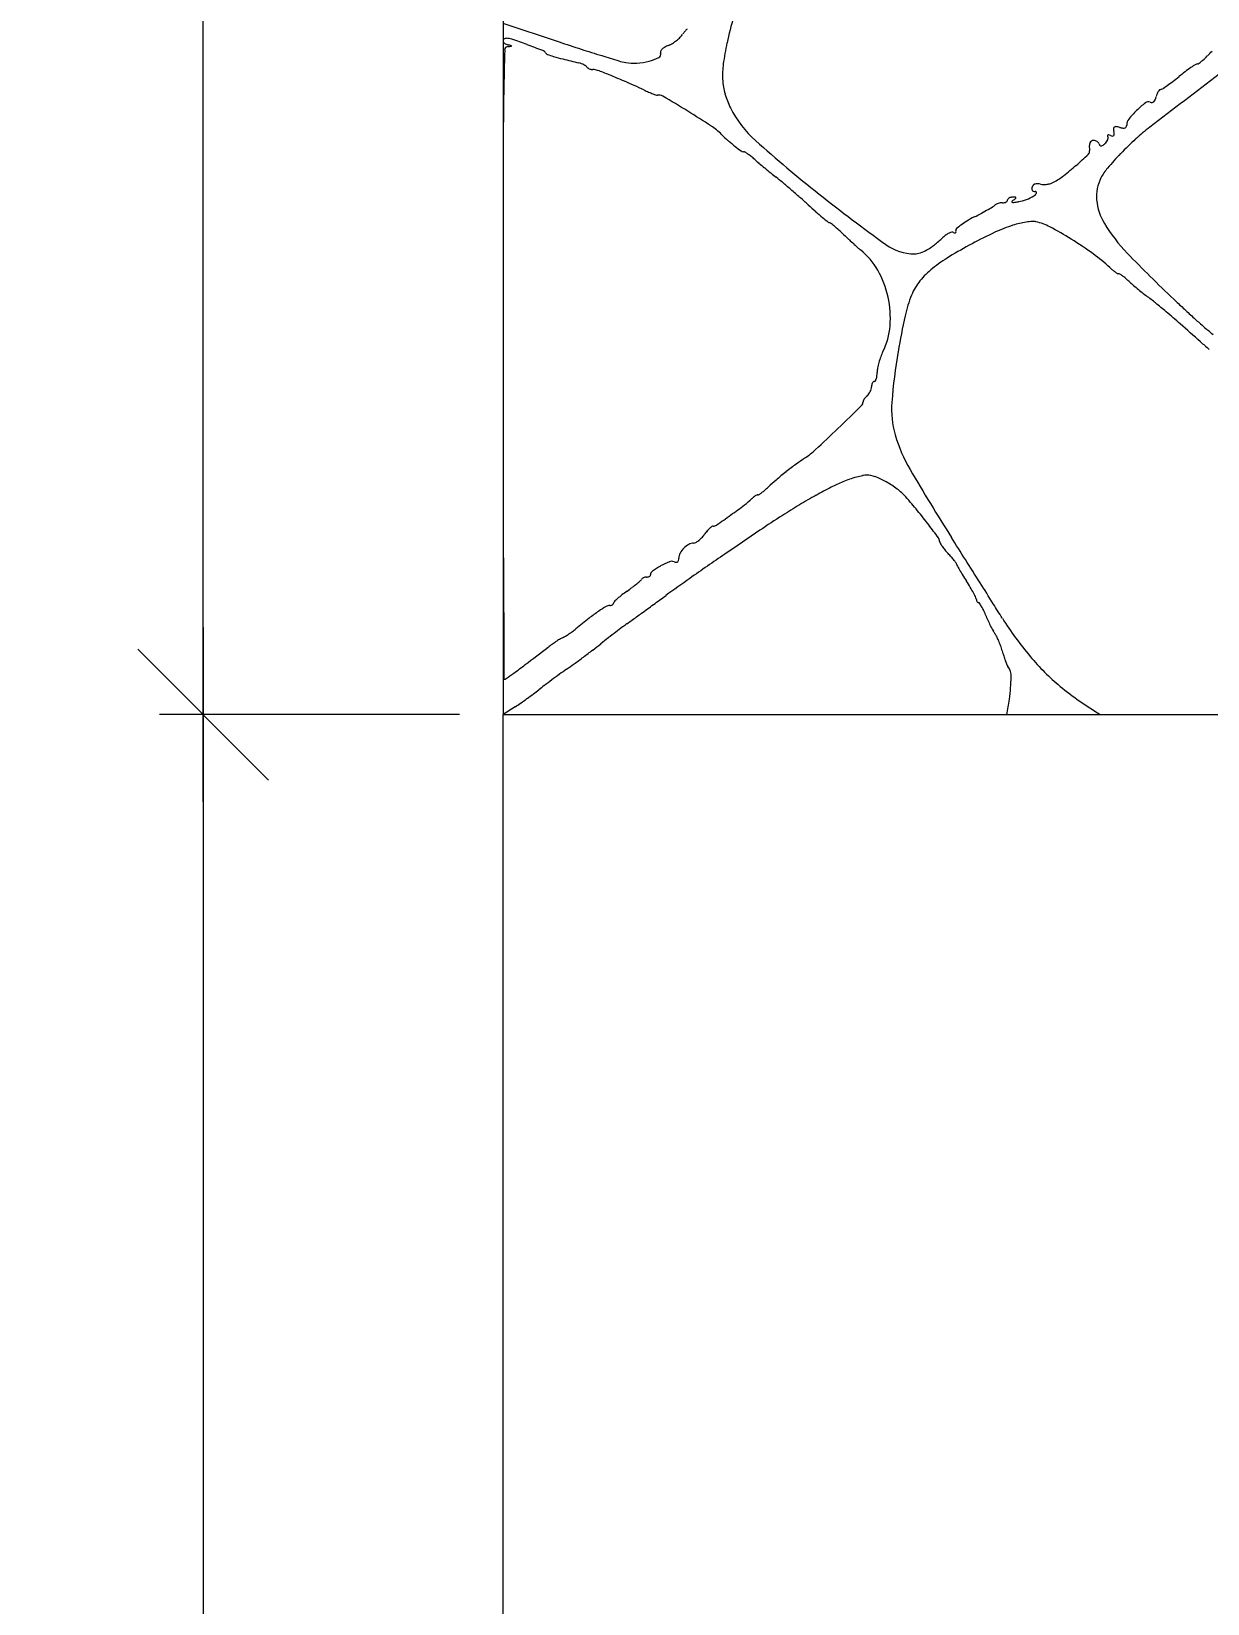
# Model space of a CAD drawing. Header units: millimetres. Extents: x 56222 to 3066687, y -650199 to -121287.
# Drawn here: x 141445.66 to 141459.15, y -184175.43 to -184157.41 of the extents above; entities that cross this region are included whole.
import ezdxf

# ---------------------------------------------------------------- set-up
doc = ezdxf.new("R2010")
doc.units = ezdxf.units.MM
doc.header["$MEASUREMENT"] = 0
doc.header["$PDMODE"] = 35
doc.linetypes.add('DASHED', pattern=[0.75, 0.5, -0.25])
doc.layers.get('Defpoints').update_dxf_attribs({"color": 220})
for name, color, linetype, lineweight in [('FURNITURE', 32, 'Continuous', 9), ('furniture dimensions', 1, 'DASHED', 0), ('wall', 7, 'Continuous', 30), ('XX~SLAB ( BEAM )~ ( DIM )', 7, 'Continuous', 9)]:
    doc.layers.add(name, color=color, linetype=linetype, lineweight=lineweight)
doc.styles.add('century g', font='GOTHIC.TTF')
doc.dimstyles.new('Archana', dxfattribs={"dimtxt": 2, "dimasz": 0.75, "dimexe": 0.5, "dimexo": 0.5, "dimgap": 0, "dimtad": 0, "dimzin": 0, "dimdsep": 46, "dimlunit": 4, "dimtxsty": 'century g', "dimblk": 'OBLIQUE', "dimcen": 0, "dimdle": 1, "dimclrd": 256, "dimclre": 256, "dimclrt": 256, "dimadec": 0, "dimazin": 0, "dimtfac": 1, "dimtofl": 0, "dimtmove": 1, "dimatfit": 3, "dimfxl": 1, "dimfxlon": 1, "dimtolj": 1, "dimtzin": 0, "dimlwd": -1, "dimlwe": -1, "dimarcsym": 0})

# ---------------------------------------------------------------- blocks, each defined once
blk = doc.blocks.new('_Oblique')
at = {"layer": 'wall', "color": 0, "lineweight": -2}
blk.add_line((-0.5, -0.5), (0.5, 0.5), dxfattribs=at)
blk = doc.blocks.new('*D431')
at = {"layer": 'Defpoints', "color": 0, "linetype": 'Continuous', "lineweight": 30, "transparency": 16777216}
for p in [(141447.631, -184165.242), (141451.073, -184165.242), (141451.073, -184218.242)]:
    blk.add_point(p, dxfattribs=at)
at = {"layer": 'furniture dimensions', "color": 5, "linetype": 'Continuous', "transparency": 16777216}
for p, q in [((141447.631, -184164.242), (141447.631, -184187.777)), ((141450.573, -184165.242), (141447.131, -184165.242)), ((141447.631, -184219.242), (141447.631, -184195.706))]:
    blk.add_line(p, q, dxfattribs=at)
at = {"layer": 'furniture dimensions', "color": 5, "linetype": 'ByBlock', "transparency": 16777216}
blk.add_line((141450.573, -184218.242), (141447.131, -184218.242), dxfattribs=at)
at = {"layer": 'furniture dimensions', "color": 5, "linetype": 'Continuous', "transparency": 16777216, "xscale": 1.5, "yscale": 1.5, "zscale": 1.5}
for p, rotation in [((141447.631, -184165.242), 90), ((141447.631, -184218.242), 270)]:
    blk.add_blockref('_Oblique', p, dxfattribs=dict(at, rotation=rotation))
at = {"layer": 'furniture dimensions', "linetype": 'Continuous', "lineweight": 0, "transparency": 16777216, "insert": (141447.631, -184191.742), "char_height": 3, "attachment_point": 5, "rotation": 90, "style": 'century g'}
blk.add_mtext('\\A1;4\'-5"', dxfattribs=at)
blk = doc.blocks.new('*D432')
at = {"layer": 'Defpoints', "color": 0, "linetype": 'Continuous', "lineweight": 30, "transparency": 16777216}
for p in [(141447.631, -184108.242), (141451.073, -184108.242), (141451.073, -184165.242)]:
    blk.add_point(p, dxfattribs=at)
at = {"layer": 'furniture dimensions', "color": 5, "linetype": 'Continuous', "transparency": 16777216}
for p, q in [((141447.631, -184107.242), (141447.631, -184132.777)), ((141450.573, -184108.242), (141447.131, -184108.242)), ((141447.631, -184166.242), (141447.631, -184140.706))]:
    blk.add_line(p, q, dxfattribs=at)
at = {"layer": 'furniture dimensions', "color": 5, "linetype": 'ByBlock', "transparency": 16777216}
blk.add_line((141450.573, -184165.242), (141447.131, -184165.242), dxfattribs=at)
at = {"layer": 'furniture dimensions', "color": 5, "linetype": 'Continuous', "transparency": 16777216, "xscale": 1.5, "yscale": 1.5, "zscale": 1.5}
for p, rotation in [((141447.631, -184108.242), 90), ((141447.631, -184165.242), 270)]:
    blk.add_blockref('_Oblique', p, dxfattribs=dict(at, rotation=rotation))
at = {"layer": 'furniture dimensions', "linetype": 'Continuous', "lineweight": 0, "transparency": 16777216, "insert": (141447.631, -184136.742), "char_height": 3, "attachment_point": 5, "rotation": 90, "style": 'century g'}
blk.add_mtext('\\A1;4\'-9"', dxfattribs=at)

msp = doc.modelspace()

# ---------------------------------------------------------------- linework, layer by layer
at = {"layer": 'FURNITURE', "lineweight": 0}
for p, q in [((141451.073, -184108.242), (141451.073, -184165.242)), ((141451.071, -184157.314), (141451.714, -184157.528)), ((141451.211, -184165.153), (141451.073, -184165.242))]:
    msp.add_line(p, q, dxfattribs=at)
at = {"layer": 'FURNITURE', "linetype": 'Continuous', "lineweight": 0}
msp.add_line((141451.073, -184165.242), (141484.073, -184165.242), dxfattribs=at)
at = {"layer": 'FURNITURE', "lineweight": 0}
for centre, radius, start, end in [((141458.207, -184158.533), 4.673, 163.9613, 167.7246), ((141451.096, -184157.517), 0.0244, 151.9443, 179.9999), ((141451.102, -184157.521), 0.0318, 128.9271, 151.9444), ((141451.106, -184157.525), 0.0382, 108.1358, 128.9271), ((141451.109, -184157.533), 0.0458, 90, 108.1358), ((141451.109, -184157.688), 0.201, 71.0314, 90), ((141448.624, -184164.916), 7.845, 69.6812, 71.0313), ((141452.746, -184157.11), 0.511, 301.7498, 308.1998), ((141452.761, -184157.129), 0.487, 308.1998, 314.7471), ((141452.951, -184157.321), 0.216, 314.7471, 326.7661), ((141453.357, -184157.587), 0.269, 138.2508, 146.7661), ((141453.336, -184157.568), 0.241, 128.9989, 138.2508), ((141451.093, -184157.517), 0.0213, 179.9999, 216.3244), ((141451.13, -184157.49), 0.0678, 216.3244, 231.6611), ((141493.385, -184158.774), 42.31, 178.4378, 179.1017), ((141451.147, -184157.468), 0.0957, 231.661, 244.6692), ((141451.131, -184157.621), 0.0408, 93.7923, 178.4378), ((141451.16, -184157.442), 0.124, 244.6693, 255.3546), ((141449.828, -184162.539), 5.144, 74.9138, 75.3546), ((141450.829, -184153.063), 4.527, 273.7924, 274.2766), ((141451.166, -184157.575), 0.00267, 274.2769, 0.0003), ((141451.166, -184157.575), 0.00324, 360, 74.9138), ((141447.186, -184168.8), 11.986, 68.7697, 69.6812), ((141451.5, -184157.696), 0.0736, 34.9684, 68.7698), ((141451.599, -184157.627), 0.0475, 214.9685, 249.8687), ((141452.004, -184156.52), 1.226, 249.8687, 253.1765), ((141452.353, -184155.367), 2.431, 253.1765, 255.7795), ((141460.782, -184130.252), 28.744, 251.6095, 252.1442), ((141458.228, -184138.18), 20.415, 252.1442, 252.8352), ((141458.86, -184136.133), 22.557, 252.8352, 253.3591), ((141452.843, -184157.673), 0.0371, 295.8391, 20.9936), ((141452.908, -184157.648), 0.0319, 159.4882, 200.9937), ((141452.939, -184157.659), 0.0649, 135.0586, 159.488), ((141452.992, -184157.712), 0.14, 119.39, 135.0587), ((141453.137, -184157.971), 0.437, 112.6765, 119.3901), ((141452.844, -184157.269), 0.324, 292.6764, 301.7499), ((141456.644, -184158.193), 3.074, 167.7246, 172.3037), ((141458.37, -184156.904), 1.106, 311.1935, 314.7866), ((141457.915, -184156.445), 1.753, 314.7866, 317.3311), ((141456.565, -184138.746), 19.577, 255.7795, 256.3394), ((141451.877, -184158.034), 0.273, 69.8595, 76.3393), ((141451.884, -184158.016), 0.253, 63.0037, 69.8595), ((141451.904, -184157.976), 0.208, 55.8214, 63.0037), ((141451.998, -184157.837), 0.0406, 31.7174, 55.8214), ((141452.064, -184157.797), 0.0367, 211.7173, 235.542), ((141452.097, -184157.749), 0.094, 235.5422, 247.3488), ((141452.103, -184157.733), 0.111, 247.3487, 258.3395), ((141452.102, -184157.742), 0.103, 258.3394, 270), ((141452.102, -184158.001), 0.156, 69.8428, 90), ((141450.433, -184162.547), 4.999, 68.1942, 69.8429), ((141452.617, -184157.021), 0.756, 253.3591, 259.4672), ((141452.569, -184157.282), 0.49, 259.4672, 274.3687), ((141452.545, -184156.98), 0.794, 274.3687, 284.7573), ((141452.59, -184157.15), 0.618, 284.7573, 295.8391), ((141454.572, -184157.913), 0.983, 172.3038, 183.011), ((141460.571, -184160.071), 2.766, 127.2867, 129.1632), ((141459.944, -184159.246), 1.73, 124.6198, 127.2866), ((141460.178, -184159.585), 2.142, 122.8337, 124.6197), ((141459.036, -184157.817), 0.037, 90.0001, 122.8337), ((141459.036, -184157.749), 0.0302, 270.0001, 308.4933), ((141458.304, -184156.829), 1.206, 308.4934, 311.1935), ((141450.17, -184163.203), 5.705, 66.2904, 68.1942), ((141446.191, -184172.264), 15.602, 65.3918, 66.2904), ((141454.294, -184157.928), 0.704, 183.011, 196.0738), ((141594.204, -184335.957), 223.4, 127.15224, 127.40846), ((141457.366, -184156.128), 2.316, 303.184, 304.8325), ((141457.659, -184156.55), 1.802, 304.8325, 307.383), ((141456.985, -184155.667), 2.913, 307.383, 309.1632), ((141508.455, -184159.01), 57.383, 179.1018, 179.93671), ((141453.668, -184155.938), 2.355, 245.3918, 246.8235), ((141453.31, -184156.776), 1.444, 246.8235, 248.8888), ((141453.518, -184156.236), 2.023, 248.8889, 250.1214), ((141452.839, -184158.116), 0.0237, 250.1214, 279.628), ((141452.858, -184158.23), 0.0922, 59.3189, 99.628), ((141440.435, -184179.168), 24.439, 58.5361, 59.319), ((141454.505, -184157.867), 0.924, 196.0738, 206.7261), ((141459.137, -184159.134), 1.144, 127.6275, 134.2504), ((141458.473, -184158.273), 0.0569, 69.0064, 127.6275), ((141458.51, -184158.177), 0.0462, 249.0064, 277.6296), ((141458.511, -184158.188), 0.0349, 277.6296, 312.892), ((141458.491, -184158.166), 0.0651, 312.8921, 336.8723), ((141458.328, -184158.097), 0.242, 336.8723, 345.9107), ((141458.812, -184158.218), 0.257, 158.4529, 165.9107), ((141458.73, -184158.186), 0.169, 148.2417, 158.4529), ((141458.683, -184158.157), 0.114, 136.2673, 148.2417), ((141458.614, -184158.09), 0.0183, 90, 136.2672), ((141458.614, -184158.037), 0.035, 270, 303.184), ((141447.6, -184167.46), 10.712, 56.8452, 58.5361), ((141454.818, -184157.71), 1.274, 206.7262, 228.2631), ((141458.333, -184158.482), 0.108, 141.4406, 180.0001), ((141459.083, -184159.08), 1.068, 134.2504, 141.4407), ((141453.044, -184159.127), 0.758, 45.1364, 56.8452), ((141454.95, -184157.212), 1.944, 225.1364, 228.2483), ((141458.009, -184158.602), 0.00636, 115.2434, 191.6004), ((141458.013, -184158.612), 0.0174, 76.3115, 115.2435), ((141457.977, -184158.76), 0.17, 69.0064, 76.3114), ((141458.092, -184158.519), 0.0184, 124.5302, 181.4516), ((141458.287, -184158.514), 0.214, 181.4516, 190.9008), ((141458.059, -184158.588), 0.0226, 319.9176, 3.2431), ((141457.842, -184158.6), 0.24, 3.2431, 10.9007), ((141458.097, -184158.527), 0.0272, 81.3148, 124.5303), ((141458.03, -184158.966), 0.472, 75.9106, 81.3149), ((141458.22, -184158.207), 0.311, 255.9107, 262.957), ((141458.189, -184158.462), 0.0542, 262.957, 288.6335), ((141458.198, -184158.49), 0.0239, 288.6335, 332.009), ((141458.182, -184158.482), 0.0429, 332.009, 0), ((141459.922, -184160.377), 2.357, 127.4085, 132.5642), ((141454.738, -184157.449), 1.625, 228.2482, 231.8067), ((141454.928, -184157.207), 1.933, 231.8067, 234.3597), ((141464.902, -184146.405), 16.423, 228.2631, 231.581), ((141457.751, -184158.782), 0.0485, 312.9448, 6.9308), ((141457.893, -184158.723), 0.0972, 157.5029, 179.4511), ((141458.21, -184158.726), 0.414, 179.4511, 186.9308), ((141457.844, -184158.703), 0.0448, 122.0479, 157.5028), ((141457.848, -184158.709), 0.0513, 90, 122.0479), ((141457.848, -184158.716), 0.0585, 71.4349, 90), ((141457.843, -184158.73), 0.0734, 55.7719, 71.4348), ((141457.845, -184158.728), 0.0705, 39.7826, 55.7719), ((141457.862, -184158.714), 0.0484, 18.6016, 39.7825), ((141457.962, -184158.68), 0.0572, 198.6017, 218.6516), ((141457.929, -184158.706), 0.0149, 218.6517, 273.1297), ((141457.928, -184158.686), 0.0347, 273.1297, 303.9946), ((141457.746, -184158.417), 0.36, 303.9946, 309.5377), ((141457.896, -184158.598), 0.125, 309.5376, 322.0809), ((141457.92, -184158.617), 0.0939, 322.0809, 337.5768), ((141458.041, -184158.595), 0.0391, 191.6006, 211.7176), ((141457.984, -184158.63), 0.0278, 356.147, 31.7175), ((141457.945, -184158.628), 0.0663, 337.5767, 356.147), ((141458.077, -184158.5), 0.109, 249.0065, 262.2977), ((141458.065, -184158.593), 0.0149, 262.2976, 319.9176), ((141460.987, -184161.537), 3.932, 132.5642, 136.0784), ((143501.057, -184161.209), 2049.985, 179.936757, 180.000012), ((141453.831, -184158.738), 0.0499, 234.3597, 270), ((141453.831, -184158.818), 0.0301, 58.317, 90), ((141453.473, -184159.397), 0.711, 55.1195, 58.3168), ((141453.466, -184159.408), 0.724, 51.2988, 55.1194), ((141453.254, -184159.671), 1.062, 48.4312, 51.2988), ((141455.746, -184156.862), 2.693, 228.4313, 229.8064), ((141459.034, -184152.969), 7.789, 229.8064, 230.4291), ((141455.578, -184156.587), 3.134, 307.8429, 311.262), ((141453.435, -184154.145), 6.384, 311.2621, 312.9447), ((141460.926, -184161.478), 3.847, 136.0783, 139.3925), ((141459.361, -184152.574), 8.302, 230.4292, 231.0457), ((141457.576, -184154.782), 5.463, 231.0457, 231.8893), ((141452.516, -184161.233), 2.736, 49.9742, 51.8892), ((141447.914, -184166.712), 9.891, 49.2383, 49.9742), ((141457.304, -184158.989), 0.17, 286.8412, 299.2343), ((141456.944, -184158.346), 0.907, 299.2345, 307.8429), ((141458.334, -184159.297), 0.456, 152.6165, 185.4847), ((141458.454, -184159.359), 0.591, 139.3925, 152.6165), ((141447.29, -184167.436), 10.847, 48.51, 49.2384), ((141449.023, -184165.477), 8.232, 47.6143, 48.51), ((141467.596, -184143.009), 20.758, 231.581, 234.2316), ((141456.897, -184159.355), 0.0429, 119.3656, 141.1162), ((141456.908, -184159.375), 0.0658, 102.1444, 119.3655), ((141456.915, -184159.408), 0.0993, 89.4986, 102.1445), ((141456.911, -184159.901), 0.592, 86.4084, 89.4987), ((141456.947, -184159.316), 0.00697, 12.9846, 86.4082), ((141456.946, -184159.317), 0.00828, 308.1146, 12.9848), ((141456.894, -184158.852), 0.516, 290.5582, 301.1916), ((141457.16, -184159.216), 0.0243, 174.888, 214.6215), ((141457.219, -184159.221), 0.0833, 159.0064, 174.888), ((141457.16, -184159.216), 0.0244, 214.6215, 254.233), ((141457.201, -184159.215), 0.065, 136.4576, 159.0063), ((141457.176, -184159.158), 0.0842, 254.2331, 270.0001), ((141457.189, -184159.203), 0.0486, 108.4083, 136.4576), ((141457.126, -184159.235), 0.0682, 301.1915, 337.0729), ((141457.197, -184159.225), 0.0711, 86.1562, 108.4082), ((141457.176, -184159.256), 0.0133, 337.0729, 90.0001), ((141457.188, -184159.355), 0.201, 75.9107, 86.1561), ((141457.272, -184159.019), 0.145, 255.9108, 269.7492), ((141457.273, -184158.889), 0.275, 269.7492, 278.3295), ((141457.272, -184158.883), 0.281, 278.3296, 286.8412), ((141459.331, -184154.182), 7.06, 227.6143, 228.5593), ((141457.268, -184156.519), 3.943, 228.5593, 230.0208), ((141453.823, -184154.441), 5.744, 297.51, 298.4742), ((141454.796, -184156.236), 3.702, 298.4742, 299.8142), ((141454.214, -184155.219), 4.874, 299.8142, 300.6674), ((141456.66, -184159.344), 0.0784, 300.6674, 317.1345), ((141456.748, -184159.425), 0.0416, 115.1063, 137.1345), ((141456.792, -184159.521), 0.147, 106.5156, 115.1064), ((141456.801, -184159.548), 0.176, 98.4102, 106.5155), ((141456.799, -184159.54), 0.167, 90, 98.4102), ((141456.799, -184159.263), 0.109, 269.9999, 282.0393), ((141456.807, -184159.301), 0.0714, 282.0393, 298.6105), ((141456.82, -184159.323), 0.0456, 298.6105, 319.7137), ((141456.84, -184159.34), 0.0192, 319.7137, 359.9999), ((141456.879, -184159.34), 0.0197, 141.1161, 180), ((141456.91, -184159.362), 0.00471, 138.3788, 254.6726), ((141456.984, -184159.428), 0.104, 125.4731, 138.3785), ((141456.922, -184159.318), 0.0502, 254.6724, 277.9732), ((141456.496, -184158.743), 0.737, 305.4732, 308.1144), ((141456.691, -184157.669), 1.716, 277.9734, 279.7924), ((141456.897, -184158.859), 0.508, 279.7924, 290.5582), ((141458.518, -184159.279), 0.641, 185.4847, 210.9637), ((141460.438, -184152.738), 8.877, 230.0208, 230.5758), ((141454.815, -184159.578), 0.0216, 230.5758, 268.9398), ((141454.814, -184159.621), 0.021, 51.316, 88.9399), ((141453.029, -184161.85), 2.877, 50.1751, 51.3159), ((141453.706, -184161.039), 1.82, 48.0249, 50.175), ((141456.29, -184159.687), 0.0246, 132.3418, 191.7216), ((141456.714, -184160.152), 0.653, 126.8129, 132.3418), ((141456.806, -184160.274), 0.806, 120.9769, 126.8129), ((141457.223, -184160.97), 1.618, 117.51, 120.9768), ((141457.438, -184161.272), 1.721, 107.517, 114.9347), ((141457.228, -184160.608), 1.025, 103.1088, 107.5171), ((141457.224, -184160.592), 1.009, 98.6461, 103.1089), ((141457.203, -184160.453), 0.868, 94.133, 98.6462), ((141457.152, -184159.74), 0.153, 77.7907, 94.133), ((141457.053, -184160.196), 0.619, 62.0053, 77.7907), ((141455.335, -184163.427), 4.279, 58.2142, 62.0053), ((141459.606, -184158.627), 1.909, 210.9637, 223.9426), ((141452.845, -184161.996), 3.108, 46.5844, 48.0248), ((141461.959, -184152.363), 10.154, 226.5844, 227.0428), ((141460.867, -184153.536), 8.551, 227.0428, 227.5642), ((141460.498, -184153.939), 8.005, 227.5642, 228.0372), ((141455.792, -184159.395), 0.563, 234.2317, 269.9999), ((141455.58, -184159.3), 0.707, 299.9776, 308.3299), ((141454.949, -184158.501), 1.725, 308.3298, 312.6215), ((141456.358, -184160.032), 0.356, 125.1956, 132.6215), ((141456.289, -184159.936), 0.238, 115.1507, 125.1956), ((141456.257, -184159.868), 0.162, 103.4762, 115.1507), ((141458.871, -184164.346), 5.113, 118.2552, 121.5864), ((141456.226, -184159.735), 0.026, 58.2826, 103.4762), ((141456.263, -184159.675), 0.0447, 238.2826, 256.8579), ((141456.255, -184159.707), 0.0115, 256.8578, 307.626), ((141456.255, -184159.706), 0.0128, 307.6262, 355.1924), ((141456.214, -184159.703), 0.053, 355.1923, 11.7216), ((141458.844, -184164.296), 5.056, 114.9348, 118.2552), ((141455.361, -184163.386), 4.23, 54.1379, 58.2142), ((141455.593, -184159.394), 0.669, 228.0372, 230.9518), ((141454.653, -184160.553), 0.824, 29.5856, 50.9518), ((141455.792, -184159.757), 0.201, 269.9999, 289.3077), ((141455.711, -184159.528), 0.444, 289.3077, 299.9776), ((141457.313, -184161.813), 2.14, 121.5864, 127.9733), ((141456.662, -184161.587), 2.01, 47.0268, 54.1379), ((141469.317, -184149.267), 15.396, 223.9427, 226.7317), ((141454.41, -184160.691), 1.103, 12.421, 29.5856), ((141456.529, -184160.809), 0.865, 127.9732, 141.346), ((141458.487, -184159.627), 0.668, 227.0267, 230.508), ((141458.366, -184159.774), 0.477, 230.508, 234.9845), ((141458.341, -184159.81), 0.434, 234.9845, 239.0368), ((141458.131, -184160.159), 0.0267, 239.0367, 270), ((141458.131, -184160.212), 0.026, 56.8678, 90), ((141457.789, -184160.736), 0.652, 53.6615, 56.8678), ((141457.785, -184160.741), 0.659, 49.7937, 53.6615), ((141456.376, -184160.686), 0.669, 141.346, 157.5606), ((141457.579, -184160.986), 0.979, 46.9195, 49.7938), ((141459.246, -184159.203), 1.462, 226.9195, 229.1872), ((141460.515, -184157.734), 3.403, 229.1873, 230.3935), ((141460.575, -184157.661), 3.498, 230.3935, 231.5935), ((141454.406, -184160.692), 1.108, 355.29, 12.4211), ((141457.045, -184160.963), 1.393, 157.5607, 167.783), ((141459.614, -184158.873), 1.951, 231.5935, 233.4515), ((141456.61, -184162.925), 3.093, 51.0135, 53.4515), ((141454.482, -184165.555), 6.476, 49.6107, 51.0135), ((141470.944, -184147.539), 17.77, 226.7318, 227.211), ((141472.204, -184146.178), 19.625, 227.211, 227.6559), ((141465.706, -184162.838), 10.255, 167.7831, 170.1282), ((141450.621, -184170.093), 12.434, 48.6345, 49.6108), ((141423.096, -184201.352), 54.085, 48.3068, 48.6345), ((141470.787, -184147.732), 17.522, 227.6559, 228.0991), ((141454.675, -184160.714), 0.838, 334.1687, 355.2901), ((141461.349, -184158.251), 3.389, 228.0991, 229.5964), ((141454.995, -184165.716), 6.414, 48.8188, 49.5964), ((141455.991, -184161.352), 0.625, 154.1687, 160.0615), ((141461.404, -184162.089), 5.888, 170.1282, 175.8314), ((141464.065, -184155.359), 7.509, 228.3068, 229.3269), ((142213.212, -184161.21), 762.14, 180.000008, 180.104515), ((141455.631, -184161.318), 0.268, 169.4053, 179.9999), ((141456.146, -184161.414), 0.792, 164.6856, 169.4052), ((141456.216, -184161.433), 0.864, 160.0615, 164.6856), ((141455.413, -184161.482), 0.115, 168.2555, 180), ((141455.373, -184161.474), 0.0741, 151.9599, 168.2555), ((141455.349, -184161.461), 0.0468, 131.0983, 151.9599), ((141455.331, -184161.44), 0.0189, 90, 131.0982), ((141455.331, -184161.407), 0.0146, 270.0001, 329.14), ((141455.249, -184161.358), 0.109, 329.1399, 342.5655), ((141455.177, -184161.335), 0.185, 342.5655, 353.1819), ((141455.029, -184161.318), 0.334, 353.182, 360), ((141455.143, -184161.656), 0.0581, 314.273, 360), ((141455.236, -184161.656), 0.0351, 154.7642, 180), ((141455.334, -184161.702), 0.144, 145.9325, 154.7643), ((141455.362, -184161.721), 0.177, 137.6767, 145.9325), ((141455.368, -184161.726), 0.185, 129.6902, 137.6768), ((141455.18, -184161.5), 0.108, 309.6901, 324.1993), ((141455.126, -184161.462), 0.175, 324.1994, 334.3407), ((141455.129, -184161.463), 0.172, 334.3407, 344.5401), ((141455.199, -184161.482), 0.0988, 344.5401, 360), ((141456.597, -184161.739), 1.069, 175.8313, 196.0054), ((141411.364, -184116.752), 62.772, 313.92687, 314.27294), ((141442.088, -184148.649), 18.484, 312.8417, 313.9269), ((141453.996, -184161.49), 0.971, 303.5798, 312.8418), ((141457.238, -184161.555), 1.735, 196.0053, 210.3579), ((141457.42, -184166.373), 4.995, 126.7053, 128.4068), ((141455.758, -184164.144), 2.214, 123.5799, 126.7053), ((141455.571, -184164.177), 2.124, 130.1082, 133.3244), ((141457.411, -184166.361), 4.98, 128.4068, 130.1082), ((141455.486, -184163.814), 1.344, 109.078, 112.5692), ((141455.509, -184163.883), 1.418, 105.7231, 109.0781), ((141455.462, -184163.715), 1.242, 102.346, 105.7232), ((141455.247, -184162.734), 0.238, 90.8582, 102.346), ((141455.247, -184162.748), 0.252, 68.6154, 90.8581), ((141454.965, -184163.47), 1.028, 60.7805, 68.6153), ((141478.81, -184148.92), 26.735, 210.3578, 212.3081), ((141835.522, -184161.899), 384.45, 180.10449, 180.2789), ((141454.076, -184162.911), 0.21, 122.2564, 128.7023), ((141454.056, -184162.879), 0.172, 115.5787, 122.2564), ((141453.994, -184162.75), 0.0279, 89.9999, 115.5787), ((141453.994, -184162.697), 0.025, 270.0001, 304.1034), ((141453.586, -184162.094), 0.753, 304.1034, 307.0072), ((141453.6, -184162.113), 0.73, 307.0072, 310.6571), ((141453.353, -184161.825), 1.109, 310.657, 313.3244), ((141458.042, -184168.805), 6.955, 119.0663, 120.894), ((141457.464, -184167.767), 5.766, 117.1162, 119.0662), ((141455.68, -184164.283), 1.852, 112.5691, 117.1162), ((141454.926, -184163.54), 1.108, 52.977, 60.7804), ((141455.193, -184163.186), 0.665, 41.5379, 52.977), ((141449.968, -184157.696), 6.437, 305.2781, 306.9917), ((141453.322, -184162.149), 0.862, 306.9917, 314.5357), ((141454.095, -184162.935), 0.239, 128.7023, 134.5358), ((141458.516, -184169.598), 7.878, 120.894, 122.5585), ((141451.315, -184166.621), 5.845, 39.4893, 41.5379), ((141451.534, -184166.44), 5.561, 37.3624, 39.4892), ((141453.677, -184163.355), 0.343, 128.1099, 133.9613), ((141453.481, -184163.106), 0.0265, 90, 128.1098), ((141453.481, -184163.012), 0.0678, 270, 304.5509), ((141444.477, -184149.936), 15.944, 304.5509, 305.2781), ((141460.618, -184172.891), 11.785, 122.5585, 124.0576), ((141447.437, -184169.569), 10.716, 36.3692, 37.3625), ((141453.258, -184163.391), 0.116, 89.9999, 118.9684), ((141453.258, -184163.225), 0.0499, 270, 299.723), ((141453.159, -184163.051), 0.25, 299.723, 308.7393), ((141453.116, -184162.998), 0.318, 308.7393, 317.0942), ((141453.078, -184162.962), 0.371, 317.0943, 324.5467), ((141453.861, -184163.52), 0.591, 139.9649, 144.5468), ((141453.724, -184163.405), 0.412, 133.9613, 139.9649), ((141491.871, -184219.125), 67.591, 124.05769, 124.4693), ((141456.011, -184163.255), 0.0677, 0.2361, 36.3693), ((141456.119, -184163.254), 0.0398, 180.2362, 210.4647), ((141456.576, -184162.985), 0.571, 210.4646, 214.7883), ((141054.181, -184417.445), 475.674, 32.27196, 32.30817), ((141452.944, -184163.446), 0.143, 348.5173, 0.0001), ((141453.204, -184163.446), 0.116, 151.0453, 180), ((141453.326, -184163.513), 0.256, 135.0072, 151.0453), ((141453.326, -184163.513), 0.256, 118.9683, 135.0073), ((141491.126, -184218.039), 66.275, 124.46938, 124.89314), ((141456.634, -184162.945), 0.641, 214.7884, 219.4576), ((141456.817, -184162.794), 0.878, 219.4575, 223.1461), ((141454.875, -184164.614), 1.784, 41.3634, 43.1461), ((141455.405, -184164.147), 1.077, 38.7618, 41.3634), ((140974.221, -184467.939), 570.243, 32.24036, 32.27199), ((141452.748, -184163.64), 0.0142, 318.3715, 359.4781), ((141452.815, -184163.641), 0.0529, 125.5455, 179.478), ((141453.372, -184164.42), 1.01, 119.2329, 125.5456), ((141453.352, -184164.383), 0.969, 112.6156, 119.233), ((141453.007, -184163.557), 0.0735, 69.0064, 112.6156), ((141453.069, -184163.396), 0.0988, 249.0065, 263.9005), ((141453.061, -184163.472), 0.0224, 263.9005, 308.6365), ((141453.058, -184163.469), 0.0267, 308.6364, 348.5173), ((141455.114, -184164.382), 1.451, 37.1578, 38.7618), ((141456.256, -184163.516), 0.0178, 0, 37.1578), ((141456.298, -184163.516), 0.0241, 180.0001, 209.5908), ((141461.006, -184160.842), 5.439, 209.5908, 210.2307), ((141458.787, -184162.136), 2.87, 210.2308, 211.6581), ((141460.559, -184161.042), 4.953, 211.6581, 212.6067), ((152948.011, -184107.803), 11497.07, 180.2789129, 180.2841841), ((141450.992, -184161.715), 2.591, 305.43, 307.0739), ((141451.548, -184162.45), 1.669, 307.0739, 309.3597), ((141451.318, -184162.17), 2.031, 309.3597, 310.922), ((141452.622, -184163.675), 0.0401, 310.9219, 337.1268), ((141452.682, -184163.7), 0.0248, 128.2115, 157.1266), ((141452.708, -184163.732), 0.0661, 114.2995, 128.2114), ((141452.715, -184163.748), 0.0837, 101.8232, 114.2996), ((141452.716, -184163.755), 0.0899, 90, 101.8233), ((141452.716, -184163.577), 0.0873, 270, 281.6629), ((141452.722, -184163.607), 0.0567, 281.6629, 297.7833), ((141452.732, -184163.626), 0.0359, 297.7834, 318.3713), ((141461.94, -184176.192), 15.254, 124.8931, 126.1545), ((141454.219, -184165.098), 2.574, 30.7593, 32.6067), ((141454.977, -184164.647), 1.692, 28.2295, 30.7593), ((141020.276, -184438.891), 515.793, 32.20874, 32.24037), ((141453.04, -184165.318), 1.534, 120.8736, 124.5377), ((141452.295, -184164.072), 0.082, 89.9999, 120.8737), ((141452.295, -184163.917), 0.0725, 270, 283.5164), ((141452.3, -184163.939), 0.05, 283.5165, 301.3635), ((141452.309, -184163.953), 0.034, 301.3634, 323.4166), ((141452.322, -184163.963), 0.0173, 323.4167, 0.0001), ((141452.361, -184163.963), 0.0213, 134.118, 180), ((141453.17, -184164.797), 1.184, 131.5502, 134.118), ((141453.063, -184164.676), 1.022, 127.9112, 131.5501), ((141453.482, -184165.214), 1.704, 125.4299, 127.9112), ((141379.612, -184063.578), 124.244, 306.01161, 306.08907), ((141360.908, -184037.917), 155.998, 306.08915, 306.15447), ((141454.759, -184164.764), 1.939, 26.3979, 28.2295), ((141456.453, -184163.923), 0.0478, 360, 26.398), ((141456.549, -184163.923), 0.0474, 180, 195.972), ((141456.538, -184163.926), 0.0362, 195.9721, 215.4918), ((141456.531, -184163.931), 0.0275, 215.4917, 238.229), ((141456.526, -184163.94), 0.0178, 238.2291, 269.7136), ((141456.526, -184163.972), 0.0147, 32.4959, 89.7136), ((141455.885, -184164.38), 0.774, 29.1668, 32.4959), ((141455.928, -184164.356), 0.725, 24.7415, 29.1667), ((141355.852, -184227.496), 119.183, 32.11476, 32.20872), ((141457.602, -184171.262), 9.028, 127.8746, 129.1087), ((141453.514, -184166.007), 2.37, 124.5377, 127.8746), ((141447.979, -184157.862), 7.781, 305.4468, 305.9443), ((141381.792, -184066.577), 120.536, 305.94424, 306.01162), ((141455.436, -184164.583), 1.267, 21.8282, 24.7414), ((141458.106, -184163.513), 1.61, 201.8282, 204.2519), ((141458.032, -184163.547), 1.528, 204.252, 206.7718), ((141460.198, -184162.003), 4.013, 212.1149, 219.8741), ((141451.867, -184164.591), 0.258, 114.4172, 121.6551), ((141451.66, -184164.135), 0.243, 294.4172, 301.7277), ((141451.21, -184163.407), 1.099, 301.7276, 304.1136), ((141451.134, -184163.294), 1.235, 304.1135, 306.4805), ((141451.23, -184163.424), 1.074, 306.4804, 309.1088), ((141461.447, -184176.185), 14.961, 127.7867, 128.2036), ((141461.736, -184176.559), 15.434, 127.3794, 127.7867), ((141460.72, -184175.229), 13.76, 126.9783, 127.3794), ((141453.795, -184166.031), 2.246, 125.4468, 126.9784), ((141457.875, -184163.626), 1.352, 206.7718, 209.2343), ((141456.858, -184164.195), 0.187, 209.2343, 219.812), ((141456.604, -184164.407), 0.143, 26.3363, 39.812), ((141455.943, -184164.734), 0.881, 22.8149, 26.3363), ((141370.911, -184058.305), 133.341, 307.09086, 307.23204), ((141452.711, -184165.947), 1.855, 125.3612, 127.232), ((141452.713, -184165.95), 1.859, 123.4938, 125.3612), ((141452.597, -184165.775), 1.649, 121.6551, 123.4938), ((141444.368, -184154.34), 12.768, 306.6679, 307.2746), ((141447.725, -184158.751), 7.226, 307.2745, 308.2036), ((141455.824, -184164.784), 1.01, 19.2861, 22.815), ((141455.807, -184164.79), 1.029, 15.8042, 19.2861), ((141458.48, -184164.034), 1.749, 195.8041, 197.8035), ((141445.116, -184156.454), 10.298, 306.1717, 307.0909), ((141455.442, -184169.942), 6.365, 124.8925, 125.788), ((141448.823, -184160.452), 5.205, 304.8924, 306.0581), ((141444.6, -184154.652), 12.38, 306.058, 306.668), ((141458.146, -184164.141), 1.399, 197.8035, 200.1674), ((141458.062, -184164.172), 1.31, 200.1674, 202.293), ((141456.94, -184164.632), 0.0971, 202.293, 216.5428), ((141456.711, -184164.802), 0.189, 358.3564, 36.5429), ((141459.099, -184162.921), 2.581, 219.8741, 230.6735), ((141451.089, -184164.828), 0.00726, 180.2842, 269.9999), ((141451.089, -184164.802), 0.0331, 270, 305.4891), ((141445.946, -184157.589), 8.892, 305.4891, 306.1716), ((141457.159, -184172.335), 9.31, 126.4322, 127.0826), ((141457.496, -184172.792), 9.878, 125.788, 126.4322), ((141454.172, -184164.729), 2.729, 352.9299, 358.3564), ((141448.359, -184160.916), 5.107, 304.7849, 305.8004), ((141448.333, -184160.88), 5.152, 305.8005, 306.8144), ((141449.839, -184162.892), 2.638, 306.8144, 308.4874), ((141453.545, -184167.554), 3.317, 127.0826, 128.4875), ((141454.463, -184164.765), 2.435, 348.7121, 352.9299), ((141459.811, -184162.051), 3.706, 230.6735, 239.3362), ((141449.9, -184163.135), 2.406, 303.0018, 304.7848), ((141465.258, -184152.864), 14.386, 239.3362, 239.3612)]:
    msp.add_arc(centre, radius, start, end, dxfattribs=at)
at = {"layer": 'XX~SLAB ( BEAM )~ ( DIM )', "lineweight": 0}
msp.add_lwpolyline([(141451.073, -184218.242), (141451.073, -184165.242), (141484.073, -184165.242)], dxfattribs=at)

# ---------------------------------------------------------------- dimensions: what is measured, and where the dimension line sits
at = {"layer": 'furniture dimensions', "color": 5, "linetype": 'Continuous', "lineweight": 0}
for base, p1, p2, picture, middle in [((141447.631, -184108.242), (141451.073, -184165.242), (141451.073, -184108.242), '*D432', (141447.631, -184136.742)), ((141447.631, -184165.242), (141451.073, -184218.242), (141451.073, -184165.242), '*D431', (141447.631, -184191.742))]:
    dim = msp.add_linear_dim(base=base, p1=p1, p2=p2, angle=90, dimstyle='Archana', override={"dimtxt": 3, "dimasz": 1.5, "dimdec": 0, "dimclrd": 5, "dimclre": 5, "dimfxl": 4}, dxfattribs=at)
    dim.commit()
    dim.dimension.update_dxf_attribs({"geometry": picture, "text_midpoint": middle})

doc.saveas('drawing.dxf')
